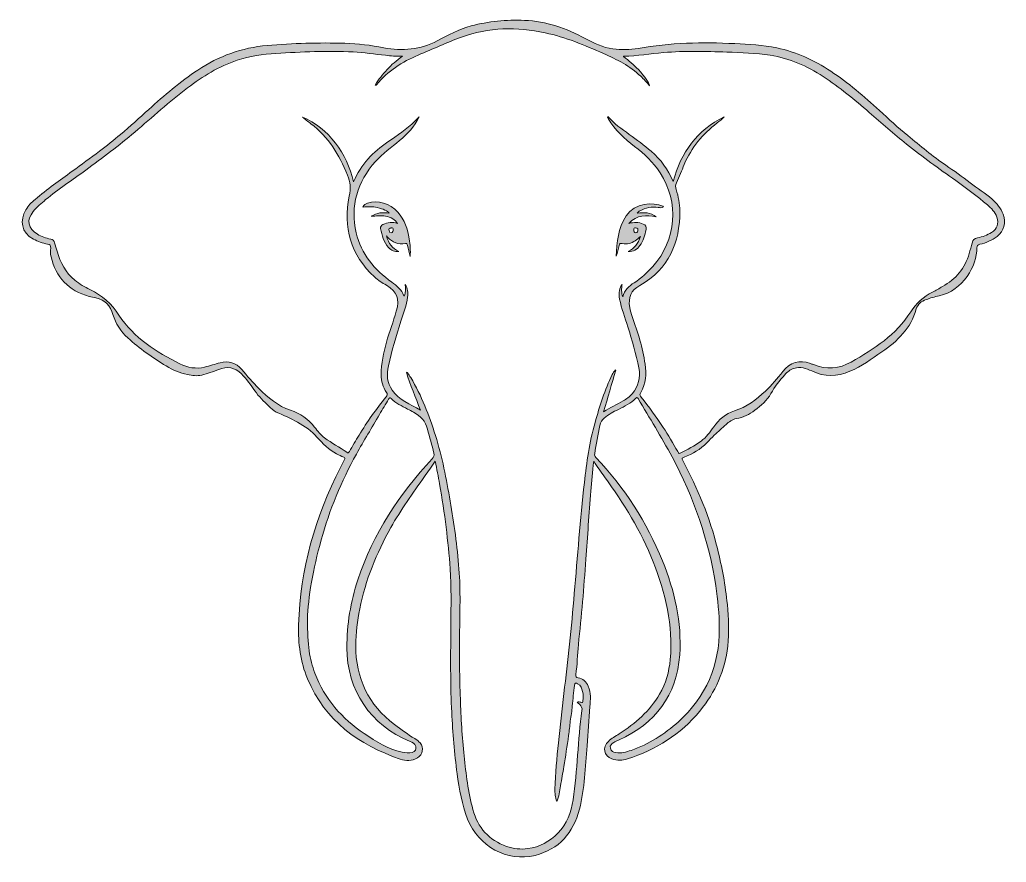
# Model space of a CAD drawing. Extents: x 196 to 3823, y -5725 to -331.
# Drawn here: x 212 to 1787, y -1677 to -331 of the extents above; entities that cross this region are included whole.
import ezdxf

# ---------------------------------------------------------------- set-up
doc = ezdxf.new("R2010")
doc.units = 0
doc.header["$MEASUREMENT"] = 0
doc.layers.add('Layer 1', color=7, linetype='Continuous')

# ---------------------------------------------------------------- blocks, each defined once
blk = doc.blocks.new('block 4')
at = {"layer": 'Layer 1', "true_color": 0xffffff}
h = blk.add_hatch(color=7, dxfattribs=at)
h.dxf.hatch_style = 2
edge = h.paths.add_edge_path()
edge.add_spline(control_points=[(1782.2, -641.7), (1778.6, -631.9), (1772.1, -624.3), (1764.5, -617.5), (1753.5, -607.8), (1741.1, -600), (1729.3, -591.3), (1716.5, -581.8), (1703.9, -572.2), (1690.7, -563.3), (1669.4, -548.9), (1649.9, -532.2), (1629.9, -516), (1614.2, -503.3), (1599.6, -489.3), (1584.6, -475.8), (1559.7, -453.5), (1534.7, -431.5), (1506.8, -413), (1480.3, -395.4), (1451.9, -382.3), (1420.6, -375.9), (1398.5, -371.3), (1376, -370), (1353.5, -369), (1301.9, -366.6), (1250.5, -367.5), (1199.4, -376.7), (1186, -379.1), (1172.4, -379.3), (1158.8, -377.4), (1142.9, -375.2), (1128.6, -368.5), (1114.8, -361), (1084.4, -344.5), (1052.7, -333.1), (1017.7, -331.9), (988.8, -330.9), (960.4, -333.4), (932.5, -340.7), (913.2, -345.7), (896, -355.5), (878.5, -364.5), (851.2, -378.6), (822.8, -381.3), (793, -375.6), (772.5, -371.7), (751.7, -368.9), (730.9, -368.4), (689.4, -367.4), (648, -368.4), (606.6, -372), (566.3, -375.5), (529.6, -388.9), (495.9, -411.3), (467.9, -429.9), (442.6, -451.7), (417.6, -474.1), (402.6, -487.4), (388.1, -501.4), (372.5, -514), (361.4, -523), (350.7, -532.5), (338.9, -540.9), (324.3, -551.4), (310.1, -562.5), (295.4, -573), (285.3, -580.1), (275.5, -587.6), (265.5, -594.7), (255.3, -602), (245.8, -610.1), (236, -618), (230.2, -622.7), (224.9, -628), (221.2, -634.6), (211.5, -651.6), (213.6, -670.7), (233.3, -681.2), (240.5, -685), (248.1, -687.8), (256.1, -689.4), (259.7, -690.1), (261.4, -691.4), (261, -695.6), (260.5, -700.1), (260.4, -704.9), (261.5, -709.4), (269.4, -742.5), (289.5, -763.9), (322.6, -772.8), (326.1, -773.7), (329.6, -774.6), (333.2, -775.3), (347.9, -778.3), (356.3, -787.8), (360.4, -801.8), (364.7, -816.5), (372.9, -828.8), (384.2, -839.1), (402.9, -856.3), (423.7, -870.8), (445.4, -884), (456, -890.4), (467.3, -895.2), (479.4, -897.7), (486.9, -899.3), (494.6, -900.4), (502.1, -898.6), (511.4, -896.4), (520.5, -893.1), (529.4, -889.5), (542.9, -884.1), (555, -886.1), (565.5, -896.5), (573.7, -904.7), (580.5, -914.2), (587, -923.7), (593.4, -933), (601.3, -940.6), (609.5, -948), (613.2, -951.4), (616.4, -955.3), (621.3, -957.5), (632.8, -962.6), (644.2, -968.1), (655.3, -973.9), (667, -980), (677.7, -987.8), (686.2, -997.7), (695.4, -1008.3), (705.3, -1017.7), (717.7, -1024.3), (721.4, -1026.2), (725.1, -1028), (728.9, -1029.6), (731.1, -1030.5), (731.7, -1031.3), (730.4, -1033.6), (728, -1037.7), (725.9, -1042.1), (723.7, -1046.3), (683.2, -1125.2), (659.5, -1208.6), (656.9, -1297.6), (656.1, -1327.3), (659.6, -1356.2), (671.2, -1383.7), (699.3, -1451), (752.9, -1489), (819.3, -1512.1), (828.3, -1515.2), (838, -1515.2), (846.8, -1509.9), (855.4, -1504.7), (857.2, -1494.1), (851, -1486.2), (848.7, -1483.3), (845.8, -1481.2), (842.6, -1479.3), (831.4, -1472.5), (820.8, -1464.9), (810.3, -1456.9), (768.6, -1425), (747.7, -1382.9), (748.3, -1330.3), (748.5, -1310.7), (750.9, -1291.3), (754.7, -1272.1), (763.7, -1225.9), (781.3, -1183.1), (804.2, -1142.2), (820.2, -1113.6), (839.4, -1087.1), (858.2, -1060.5), (863.7, -1052.7), (869.1, -1044.8), (875.2, -1035.9), (877.7, -1048.9), (880.1, -1060.6), (882.2, -1072.5), (886.2, -1095.5), (889.6, -1118.6), (892.5, -1141.7), (895.2, -1163.8), (897.5, -1185.8), (899, -1208), (901.1, -1237.5), (900.3, -1267), (900.1, -1296.5), (900, -1315.8), (900.1, -1335.2), (899.4, -1354.5), (899.2, -1361.5), (899.8, -1368.6), (899.8, -1375.7), (899.7, -1396.2), (900.5, -1416.8), (901.5, -1437.4), (903, -1470.1), (905.7, -1502.9), (910.1, -1535.4), (913.4, -1560), (917.9, -1584.4), (926.9, -1607.8), (943.7, -1651.2), (990.4, -1676.8), (1034.5, -1665.8), (1073.2, -1656.1), (1095.7, -1629.7), (1105.4, -1592.1), (1114, -1558.9), (1115, -1524.6), (1117.6, -1490.6), (1119.1, -1469.7), (1120.8, -1448.9), (1122.2, -1428.1), (1122.9, -1417.2), (1124.5, -1406.1), (1119.5, -1395.6), (1116.2, -1388.6), (1111.3, -1383.3), (1103.6, -1382), (1100, -1381.4), (1099.2, -1380.3), (1099.6, -1377.1), (1102, -1361.2), (1102.4, -1345.1), (1103.9, -1329.1), (1106.1, -1306.3), (1108.5, -1283.6), (1110.5, -1260.8), (1112.5, -1238.1), (1114.1, -1215.2), (1115.8, -1192.4), (1118.4, -1156.2), (1120.9, -1120), (1123.6, -1083.8), (1124.8, -1068.5), (1126.6, -1053.2), (1128.3, -1036.3), (1134.6, -1045.3), (1139.9, -1053.1), (1145.4, -1060.8), (1176.1, -1103.4), (1204.2, -1147.6), (1223.4, -1196.8), (1243, -1246.9), (1255.2, -1298.5), (1250.5, -1353), (1248.8, -1372.5), (1243.4, -1391), (1233.5, -1408.1), (1217.7, -1435.1), (1195, -1455.1), (1168.9, -1471.7), (1163, -1475.4), (1156.9, -1478.8), (1151.7, -1483.6), (1141.6, -1493), (1144.3, -1507), (1157.3, -1511.7), (1165.6, -1514.8), (1174.1, -1514.5), (1182.2, -1511.7), (1227.4, -1496.6), (1267, -1472.7), (1297.7, -1435.5), (1322.7, -1405.2), (1338, -1370.6), (1342.3, -1331.5), (1344.7, -1309.4), (1344, -1287.2), (1341.7, -1265), (1338.7, -1234.8), (1333.2, -1205), (1325.9, -1175.6), (1313.7, -1126.2), (1294.4, -1079.7), (1270.6, -1034.9), (1268.8, -1031.7), (1269.2, -1030.8), (1272.6, -1029.6), (1286.6, -1024.9), (1298.6, -1016.9), (1309.2, -1006.6), (1313.2, -1002.7), (1316.7, -998.3), (1320.8, -994.6), (1327.1, -989), (1333.3, -983.3), (1339.6, -977.6), (1344.3, -973.2), (1349.6, -969.2), (1356.2, -968.1), (1367.3, -966.3), (1376.8, -961.6), (1385.7, -954.8), (1395.6, -947.1), (1405, -938.9), (1411.3, -928.1), (1417.6, -917.3), (1424.8, -907.2), (1433.3, -898.3), (1437.4, -893.9), (1441.8, -889.8), (1448.1, -887.8), (1458.4, -884.7), (1467.5, -887.8), (1476.4, -892), (1496.8, -901.6), (1517, -901.2), (1537.5, -892.5), (1556, -884.7), (1572, -872.9), (1588.4, -861.5), (1613.5, -844.1), (1635.1, -824), (1643.5, -792.9), (1645.6, -785.3), (1651.6, -780.4), (1659.1, -777.9), (1666, -775.6), (1672.9, -773.4), (1680, -771.9), (1718.3, -763.9), (1740.5, -723), (1740.3, -695.4), (1740.3, -691.6), (1741.8, -690.3), (1745.2, -689.6), (1755.2, -687.3), (1764.4, -683.4), (1772.5, -676.9), (1783.8, -667.7), (1787.2, -655.4), (1782.2, -641.7)], knot_values=[0, 0, 0, 0, 1, 1, 1, 2, 2, 2, 3, 3, 3, 4, 4, 4, 5, 5, 5, 6, 6, 6, 7, 7, 7, 8, 8, 8, 9, 9, 9, 10, 10, 10, 11, 11, 11, 12, 12, 12, 13, 13, 13, 14, 14, 14, 15, 15, 15, 16, 16, 16, 17, 17, 17, 18, 18, 18, 19, 19, 19, 20, 20, 20, 21, 21, 21, 22, 22, 22, 23, 23, 23, 24, 24, 24, 25, 25, 25, 26, 26, 26, 27, 27, 27, 28, 28, 28, 29, 29, 29, 30, 30, 30, 31, 31, 31, 32, 32, 32, 33, 33, 33, 34, 34, 34, 35, 35, 35, 36, 36, 36, 37, 37, 37, 38, 38, 38, 39, 39, 39, 40, 40, 40, 41, 41, 41, 42, 42, 42, 43, 43, 43, 44, 44, 44, 45, 45, 45, 46, 46, 46, 47, 47, 47, 48, 48, 48, 49, 49, 49, 50, 50, 50, 51, 51, 51, 52, 52, 52, 53, 53, 53, 54, 54, 54, 55, 55, 55, 56, 56, 56, 57, 57, 57, 58, 58, 58, 59, 59, 59, 60, 60, 60, 61, 61, 61, 62, 62, 62, 63, 63, 63, 64, 64, 64, 65, 65, 65, 66, 66, 66, 67, 67, 67, 68, 68, 68, 69, 69, 69, 70, 70, 70, 71, 71, 71, 72, 72, 72, 73, 73, 73, 74, 74, 74, 75, 75, 75, 76, 76, 76, 77, 77, 77, 78, 78, 78, 79, 79, 79, 80, 80, 80, 81, 81, 81, 82, 82, 82, 83, 83, 83, 84, 84, 84, 85, 85, 85, 86, 86, 86, 87, 87, 87, 88, 88, 88, 89, 89, 89, 90, 90, 90, 91, 91, 91, 92, 92, 92, 93, 93, 93, 94, 94, 94, 95, 95, 95, 96, 96, 96, 97, 97, 97, 98, 98, 98, 99, 99, 99, 100, 100, 100, 101, 101, 101, 102, 102, 102, 103, 103, 103, 104, 104, 104, 105, 105, 105, 106, 106, 106, 107, 107, 107, 108, 108, 108, 109, 109, 109, 110, 110, 110, 111, 111, 111, 112, 112, 112, 112], degree=3, periodic=1)
edge = h.paths.add_edge_path()
edge.add_spline(control_points=[(870.5, -1032.2), (817.7, -1088.5), (776, -1151.8), (751.6, -1225.5), (739.9, -1260.6), (734, -1296.9), (734, -1334), (734.1, -1402), (771.9, -1458), (834.9, -1483.6), (838.9, -1485.2), (842.8, -1486.9), (843.9, -1491.9), (845, -1496.7), (843.4, -1500), (838.5, -1501.4), (833.1, -1502.9), (827.7, -1502), (822.3, -1500.9), (799.8, -1496), (780.7, -1484), (761.9, -1471.3), (726, -1447.1), (698.3, -1415.9), (683, -1374.7), (674.3, -1351.5), (671, -1331.2), (671.2, -1288.5), (671.6, -1254.3), (680.4, -1207.8), (692.9, -1161.9), (706.1, -1113.9), (725.4, -1068.4), (749.2, -1024.7), (761, -1003.2), (774, -982.5), (786.2, -961.3), (790.9, -953.1), (796, -945.1), (800.7, -937), (801.7, -935.3), (802.5, -933.7), (804.6, -936), (812.1, -943.6), (821.6, -948), (830.9, -952.8), (834.1, -954.5), (837.4, -956.2), (840.5, -958), (851.5, -964), (859.7, -972), (862.8, -985), (865.9, -997.9), (870, -1010.5), (873, -1023.4), (873.8, -1027.1), (873.1, -1029.4), (870.5, -1032.2)], knot_values=[0, 0, 0, 0, 1, 1, 1, 2, 2, 2, 3, 3, 3, 4, 4, 4, 5, 5, 5, 6, 6, 6, 7, 7, 7, 8, 8, 8, 9, 9, 9, 10, 10, 10, 11, 11, 11, 12, 12, 12, 13, 13, 13, 14, 14, 14, 15, 15, 15, 16, 16, 16, 17, 17, 17, 18, 18, 18, 19, 19, 19, 19], degree=3, periodic=1)
edge = h.paths.add_edge_path()
edge.add_spline(control_points=[(1323.2, -1235.3), (1326.6, -1257.6), (1328.7, -1280.1), (1328.9, -1302.7), (1329.5, -1362.3), (1307.8, -1412.2), (1263.5, -1452.2), (1241.2, -1472.3), (1216.5, -1488.5), (1187.9, -1498), (1180.1, -1500.6), (1172.1, -1503), (1163.6, -1501.6), (1159.3, -1500.9), (1155.9, -1499.3), (1154.9, -1494.7), (1153.8, -1489.9), (1156.9, -1487.3), (1160.4, -1485.2), (1162.8, -1483.7), (1165.4, -1482.6), (1168, -1481.5), (1227.2, -1455.2), (1261.1, -1410.2), (1265.6, -1345.3), (1269.2, -1293.3), (1257.7, -1243.4), (1238.1, -1195.4), (1213, -1133.7), (1177.6, -1078.3), (1131.5, -1030), (1129.8, -1028.2), (1129.4, -1026.6), (1129.8, -1024.3), (1132.1, -1009), (1134.9, -993.9), (1138.2, -978.8), (1139.3, -974), (1141.6, -970.4), (1145.2, -967.2), (1151.9, -961.3), (1159.6, -957.2), (1167.6, -953.4), (1177.7, -948.7), (1187.5, -943.6), (1195.5, -935.6), (1196.9, -934.1), (1197.9, -933.7), (1199.2, -935.9), (1217.2, -967.1), (1236.5, -997.4), (1253.5, -1029.1), (1288.2, -1093.9), (1312.1, -1162.5), (1323.2, -1235.3)], knot_values=[0, 0, 0, 0, 1, 1, 1, 2, 2, 2, 3, 3, 3, 4, 4, 4, 5, 5, 5, 6, 6, 6, 7, 7, 7, 8, 8, 8, 9, 9, 9, 10, 10, 10, 11, 11, 11, 12, 12, 12, 13, 13, 13, 14, 14, 14, 15, 15, 15, 16, 16, 16, 17, 17, 17, 18, 18, 18, 18], degree=3, periodic=1)
edge = h.paths.add_edge_path()
edge.add_spline(control_points=[(1763.6, -670.7), (1756.8, -675), (1749.3, -677.7), (1741.4, -679.1), (1736.2, -680), (1733.8, -682.5), (1732.7, -687.6), (1731.5, -693.2), (1729.6, -698.7), (1728, -704.3), (1721.2, -727.9), (1706.7, -745.2), (1685.4, -757.1), (1680.1, -760.1), (1674.8, -763.3), (1669.4, -766.1), (1655, -773.4), (1643.3, -783.8), (1634.7, -797.4), (1611.3, -834.1), (1576.2, -857), (1539.5, -877.7), (1520.3, -888.5), (1499.9, -890.3), (1479.1, -881.7), (1477.6, -881.1), (1475.9, -880.8), (1474.4, -880.2), (1456.4, -873.2), (1442.1, -878.6), (1430.3, -893), (1421.4, -903.8), (1412.6, -914.5), (1402.5, -924.1), (1388, -937.9), (1372.4, -949.6), (1353.1, -955.8), (1339, -960.4), (1328.2, -969.3), (1319.9, -981.4), (1314.1, -989.8), (1308, -997.8), (1299.8, -1004), (1289.5, -1011.9), (1277.8, -1017.5), (1266.3, -1023.2), (1263.6, -1024.5), (1263.2, -1022.1), (1262.4, -1020.7), (1255, -1007.6), (1247.5, -994.5), (1239.1, -982.1), (1227.9, -965.6), (1216.7, -949.1), (1204, -933.8), (1201.9, -931.2), (1201.4, -929.3), (1203.4, -926.1), (1211.9, -912.1), (1212.7, -896.6), (1210.4, -880.9), (1206.5, -854.9), (1198.7, -829.9), (1189.8, -805.2), (1188, -800.4), (1186.7, -795.4), (1185.8, -790.4), (1183.1, -774.4), (1187.8, -763.2), (1202, -755.2), (1248.4, -729), (1265.8, -687.3), (1265.9, -636.4), (1265.9, -624.7), (1263.6, -613.3), (1259.9, -602.3), (1258.6, -598.4), (1258.7, -595.1), (1260.4, -591.3), (1264.8, -581.6), (1268.8, -571.8), (1272.9, -562), (1284.1, -534.9), (1302.4, -513.5), (1325.4, -495.7), (1329.3, -492.7), (1333.2, -489.6), (1336.6, -486.1), (1293.3, -507.3), (1267.7, -542.5), (1255.3, -589.2), (1246.8, -570.3), (1235.5, -554.2), (1220.1, -541), (1208.9, -531.3), (1197, -522.7), (1185, -514), (1172.9, -505.2), (1160.6, -496.8), (1150.8, -485.2), (1149.6, -486.9), (1151.1, -487.8), (1151.6, -488.8), (1161.9, -507.1), (1177.2, -520.8), (1193.6, -533.3), (1209.3, -545.3), (1223.5, -558.6), (1234.3, -575.3), (1265.2, -622.6), (1260.5, -683), (1222.6, -724.9), (1213.7, -734.7), (1204.3, -744), (1192.8, -751), (1184.4, -756.1), (1177.8, -762.9), (1174.7, -773.7), (1172.2, -766.5), (1172.6, -760.4), (1173.6, -753.6), (1169.3, -758.6), (1167.8, -767.6), (1169.6, -777.1), (1172.5, -792.3), (1178.3, -806.7), (1182.8, -821.4), (1189.3, -843.1), (1196.2, -864.8), (1200.4, -887.1), (1203.3, -902.4), (1200.1, -916.4), (1189.7, -928.4), (1185.6, -933.1), (1180.5, -936.6), (1175.3, -939.7), (1165.3, -945.6), (1154.4, -949.9), (1144, -957.4), (1150.7, -934.5), (1157.1, -912.6), (1163.5, -890.8), (1163.1, -890.6), (1162.7, -890.4), (1162.3, -890.2), (1160.9, -892.7), (1159.3, -895.2), (1158, -897.8), (1145.6, -922.2), (1137.8, -948.2), (1130.4, -974.4), (1121.4, -1005.8), (1117.1, -1038), (1113.4, -1070.3), (1106.6, -1129.3), (1102.3, -1188.5), (1097.2, -1247.6), (1094.9, -1274.5), (1092.5, -1301.5), (1089.6, -1328.3), (1083.8, -1380.9), (1077.6, -1433.3), (1071.8, -1485.9), (1069.2, -1510.4), (1067.2, -1535.1), (1066.3, -1559.8), (1066, -1566.3), (1067.2, -1572.5), (1069.3, -1579.9), (1073.2, -1572.6), (1073.7, -1562.6), (1075.2, -1554.5), (1077.1, -1544.4), (1078.8, -1534.2), (1080.5, -1524), (1083.3, -1507.6), (1085.8, -1491.1), (1088.1, -1474.5), (1089.2, -1466.7), (1090, -1459), (1090.9, -1451.2), (1091.9, -1443.3), (1093.8, -1435), (1093.8, -1427.1), (1095, -1416.1), (1096.4, -1405.2), (1097.4, -1394.2), (1097.8, -1389.7), (1100, -1390.2), (1102.6, -1391.5), (1107.8, -1394), (1109.2, -1399.1), (1110.6, -1404), (1112, -1408.9), (1111.1, -1413.9), (1111, -1418.8), (1111, -1421.1), (1110.5, -1422.4), (1107.8, -1421.2), (1106.1, -1420.5), (1104.3, -1420.4), (1101.8, -1421.1), (1103.5, -1422.6), (1104.7, -1423.6), (1105.9, -1424.7), (1108.8, -1427.3), (1110.1, -1430.2), (1109.5, -1434.3), (1102.7, -1481.7), (1102.6, -1529.8), (1095.2, -1577.1), (1092.1, -1597), (1085.4, -1615.7), (1071.2, -1630.3), (1058.5, -1643.5), (1041.4, -1652.4), (1023.3, -1654.9), (1011.8, -1656.5), (1000, -1655.4), (989.1, -1651.5), (961, -1641.6), (943.1, -1621.2), (935.3, -1592.7), (927.5, -1564.6), (924.4, -1535.7), (921.2, -1506.9), (917.9, -1476.5), (916.3, -1446), (915.3, -1415.5), (914.1, -1381.4), (913.6, -1347.3), (914, -1313.2), (914.4, -1278.2), (915.8, -1243.2), (913.1, -1208.2), (910.2, -1171.8), (905.2, -1135.7), (899, -1099.8), (892.9, -1064.5), (886.3, -1029.3), (875.5, -995.1), (865.3, -962.9), (853.4, -931.5), (836, -902.4), (834.4, -899.9), (832.8, -897.4), (831.1, -895), (830.7, -894.4), (830.4, -893.8), (829, -894.1), (835.2, -914.4), (843.7, -933.8), (851.6, -954.7), (835.2, -944.4), (816.8, -938.9), (806.1, -922.5), (798.2, -910.6), (797.4, -897.3), (800.4, -883.8), (805.6, -859.6), (812.9, -836), (820.2, -812.5), (824.2, -799.7), (829.7, -787.3), (831.1, -773.8), (831.9, -766.8), (831.1, -760.1), (827.3, -754), (827.9, -760.1), (828.2, -766.1), (826.1, -772), (825.8, -771.9), (825.3, -772), (825.2, -771.9), (821.5, -762.1), (813.9, -755.9), (805.7, -750), (778, -730.2), (756.9, -705.3), (749.1, -671.4), (739.1, -628.1), (750.4, -590.1), (779.9, -557.2), (791.3, -544.5), (805.1, -534.6), (818.2, -523.9), (830.8, -513.7), (841.4, -501.8), (849.4, -486.2), (846.6, -488.9), (844.5, -490.8), (842.5, -492.8), (829.6, -505.6), (814.6, -515.7), (799.7, -525.9), (776.1, -542), (756.6, -561.6), (744.7, -589.9), (739.2, -566.1), (729.6, -545.9), (715.6, -527.8), (701.5, -509.7), (684.4, -495.2), (662.9, -486.4), (667.4, -490), (671.9, -493.6), (676.5, -497.1), (704.6, -518.2), (722.1, -546.8), (735, -579), (739.5, -590.3), (740.5, -600.2), (737.9, -612.5), (727.3, -662.6), (739.9, -706.4), (778, -741.8), (783.7, -747.2), (790.6, -750.8), (797.2, -755.1), (814.5, -766.2), (818.6, -776.4), (813, -796.4), (808.5, -813), (801.7, -829), (797.4, -845.7), (793.1, -862.9), (788.5, -880), (788.7, -898), (788.9, -908.2), (791.5, -917.7), (797.3, -926.1), (799.3, -929.1), (798.6, -930.8), (796.6, -933.3), (781.1, -953), (766.3, -973), (753.5, -994.6), (748.3, -1003.2), (743, -1011.8), (738, -1020.6), (736.9, -1022.6), (736, -1023.2), (733.9, -1021.8), (722.2, -1013.9), (709.7, -1007.3), (698.5, -998.8), (692.2, -994.1), (687.4, -987.8), (682.5, -981.8), (672.3, -969), (659.7, -960), (644.1, -954.7), (623.9, -948), (608.1, -934.4), (593.4, -919.7), (583.8, -910.2), (574.9, -899.8), (566.1, -889.5), (556.7, -878.6), (545.2, -875.2), (531.7, -878.7), (523.3, -880.8), (515.2, -883.9), (506.8, -885.8), (493.1, -889), (479.4, -886.8), (467.1, -880.6), (429.5, -861.3), (394, -839), (370, -802.9), (358.1, -785), (343.2, -770.9), (323.7, -761.8), (315.2, -757.8), (306.9, -753.1), (299.6, -747), (284.7, -734.9), (276.6, -718.6), (271.1, -700.7), (269.8, -696.2), (268.3, -691.8), (267.3, -687.3), (266.5, -683.6), (264.4, -682.1), (261, -681.4), (253.5, -679.9), (246.3, -677.3), (239.7, -673.4), (224.5, -664.3), (222, -651), (233, -637.1), (238.8, -629.8), (246, -624.2), (252.9, -618.3), (273.2, -601.2), (295.5, -586.9), (316.9, -571.3), (343.6, -551.7), (370.1, -531.8), (395.4, -510.3), (423.4, -486.7), (450.1, -461.5), (479.6, -439.7), (504, -421.6), (529.4, -405.1), (558.8, -395.7), (579, -389.3), (599.7, -385.8), (620.8, -384.6), (661.9, -382.2), (703, -380.3), (744.1, -382.4), (761.4, -383.2), (778.4, -385.8), (795.6, -387.7), (804.1, -388.7), (812.7, -389.4), (822.7, -389.3), (813.1, -396), (805.2, -402.7), (798.2, -410.4), (791.1, -418.1), (784.7, -426.3), (779.3, -435.2), (780.5, -436.3), (781, -435.2), (781.4, -434.7), (799.4, -413), (822.4, -398.2), (848.1, -387.3), (871, -377.7), (893.6, -367.3), (916.9, -358.7), (960.7, -342.5), (1005.5, -342.4), (1050.7, -351.8), (1083.2, -358.6), (1113.6, -371.5), (1143.8, -384.8), (1165.3, -394.3), (1186, -404.8), (1203.3, -421.1), (1208.3, -425.8), (1212.9, -430.7), (1217.5, -436.2), (1217, -431.7), (1210.1, -422), (1199.6, -410.6), (1192.4, -402.8), (1184.4, -395.8), (1175.6, -389.8), (1176, -389.3), (1176.2, -388.9), (1176.4, -388.9), (1197.8, -389.2), (1218.7, -385.1), (1239.8, -383.3), (1273.5, -380.5), (1307.1, -381.4), (1340.8, -382.6), (1364, -383.5), (1387.2, -384.1), (1410.2, -387.6), (1441.2, -392.3), (1468.9, -404.9), (1494.9, -421.7), (1521, -438.6), (1544.7, -458.6), (1568.3, -478.8), (1588.1, -495.9), (1607.7, -513.2), (1628.1, -529.7), (1653.3, -550.2), (1679.9, -568.9), (1706.4, -587.7), (1723.8, -600.1), (1740.9, -612.7), (1757.1, -626.7), (1763.4, -632.1), (1769.4, -637.9), (1772.2, -646.1), (1775.6, -656.4), (1772.7, -664.8), (1763.6, -670.7)], knot_values=[0, 0, 0, 0, 1, 1, 1, 2, 2, 2, 3, 3, 3, 4, 4, 4, 5, 5, 5, 6, 6, 6, 7, 7, 7, 8, 8, 8, 9, 9, 9, 10, 10, 10, 11, 11, 11, 12, 12, 12, 13, 13, 13, 14, 14, 14, 15, 15, 15, 16, 16, 16, 17, 17, 17, 18, 18, 18, 19, 19, 19, 20, 20, 20, 21, 21, 21, 22, 22, 22, 23, 23, 23, 24, 24, 24, 25, 25, 25, 26, 26, 26, 27, 27, 27, 28, 28, 28, 29, 29, 29, 30, 30, 30, 31, 31, 31, 32, 32, 32, 33, 33, 33, 34, 34, 34, 35, 35, 35, 36, 36, 36, 37, 37, 37, 38, 38, 38, 39, 39, 39, 40, 40, 40, 41, 41, 41, 42, 42, 42, 43, 43, 43, 44, 44, 44, 45, 45, 45, 46, 46, 46, 47, 47, 47, 48, 48, 48, 49, 49, 49, 50, 50, 50, 51, 51, 51, 52, 52, 52, 53, 53, 53, 54, 54, 54, 55, 55, 55, 56, 56, 56, 57, 57, 57, 58, 58, 58, 59, 59, 59, 60, 60, 60, 61, 61, 61, 62, 62, 62, 63, 63, 63, 64, 64, 64, 65, 65, 65, 66, 66, 66, 67, 67, 67, 68, 68, 68, 69, 69, 69, 70, 70, 70, 71, 71, 71, 72, 72, 72, 73, 73, 73, 74, 74, 74, 75, 75, 75, 76, 76, 76, 77, 77, 77, 78, 78, 78, 79, 79, 79, 80, 80, 80, 81, 81, 81, 82, 82, 82, 83, 83, 83, 84, 84, 84, 85, 85, 85, 86, 86, 86, 87, 87, 87, 88, 88, 88, 89, 89, 89, 90, 90, 90, 91, 91, 91, 92, 92, 92, 93, 93, 93, 94, 94, 94, 95, 95, 95, 96, 96, 96, 97, 97, 97, 98, 98, 98, 99, 99, 99, 100, 100, 100, 101, 101, 101, 102, 102, 102, 103, 103, 103, 104, 104, 104, 105, 105, 105, 106, 106, 106, 107, 107, 107, 108, 108, 108, 109, 109, 109, 110, 110, 110, 111, 111, 111, 112, 112, 112, 113, 113, 113, 114, 114, 114, 115, 115, 115, 116, 116, 116, 117, 117, 117, 118, 118, 118, 119, 119, 119, 120, 120, 120, 121, 121, 121, 122, 122, 122, 123, 123, 123, 124, 124, 124, 125, 125, 125, 126, 126, 126, 127, 127, 127, 128, 128, 128, 129, 129, 129, 130, 130, 130, 131, 131, 131, 132, 132, 132, 133, 133, 133, 134, 134, 134, 135, 135, 135, 136, 136, 136, 137, 137, 137, 138, 138, 138, 139, 139, 139, 140, 140, 140, 141, 141, 141, 142, 142, 142, 143, 143, 143, 144, 144, 144, 145, 145, 145, 146, 146, 146, 147, 147, 147, 148, 148, 148, 149, 149, 149, 150, 150, 150, 151, 151, 151, 152, 152, 152, 153, 153, 153, 154, 154, 154, 155, 155, 155, 156, 156, 156, 157, 157, 157, 158, 158, 158, 159, 159, 159, 160, 160, 160, 161, 161, 161, 161], degree=3, periodic=1)
h = blk.add_hatch(color=7, dxfattribs=at)
h.dxf.hatch_style = 2
edge = h.paths.add_edge_path()
edge.add_spline(control_points=[(797.1, -676.3), (800.7, -688.2), (806.6, -696.4), (817, -701.1), (810.2, -701.8), (804.9, -699.3), (800.6, -694.6), (792.8, -686), (790.2, -675.2), (787.9, -664.3), (787.3, -661.3), (789, -659.4), (791.6, -658), (799.1, -654.1), (806.8, -653.8), (814.9, -656.2), (811.7, -650.7), (803.9, -645.9), (795.7, -644.5), (788.1, -643.2), (780.6, -644.6), (773, -644.9), (781.8, -638.9), (791.6, -638.3), (801.7, -639.9), (799.2, -636.2), (792.3, -633.1), (782.4, -630.9), (775.1, -629.3), (767.7, -629.4), (759.7, -630.3), (761.2, -626.3), (764.2, -625.2), (767.1, -624.1), (782.9, -618.2), (802.9, -624.1), (815.6, -638.5), (826.3, -650.7), (831, -665.4), (833.6, -681), (835.1, -690.2), (835.8, -699.5), (835.2, -709.1), (833.8, -703.1), (832.3, -697.1), (830.9, -691.1), (830.4, -689.3), (830.2, -687.5), (827.5, -688.2), (816, -691), (807.1, -686.4), (799.3, -678.5), (798.9, -678.1), (798.5, -677.7), (797.1, -676.3)], knot_values=[0, 0, 0, 0, 1, 1, 1, 2, 2, 2, 3, 3, 3, 4, 4, 4, 5, 5, 5, 6, 6, 6, 7, 7, 7, 8, 8, 8, 9, 9, 9, 10, 10, 10, 11, 11, 11, 12, 12, 12, 13, 13, 13, 14, 14, 14, 15, 15, 15, 16, 16, 16, 17, 17, 17, 18, 18, 18, 18], degree=3, periodic=1)
edge = h.paths.add_edge_path()
edge.add_spline(control_points=[(805, -663.5), (804.1, -664.5), (800.8, -662.7), (801.1, -666), (801.3, -668.2), (801.7, -671.2), (804.6, -671.2), (807.6, -671.1), (807.7, -668.2), (808, -666), (808.4, -663.9), (807.3, -663.3), (805, -663.5)], knot_values=[0, 0, 0, 0, 1, 1, 1, 2, 2, 2, 3, 3, 3, 4, 4, 4, 4], degree=3, periodic=1)
h = blk.add_hatch(color=7, dxfattribs=at)
h.dxf.hatch_style = 2
edge = h.paths.add_edge_path()
edge.add_spline(control_points=[(1184.4, -656.3), (1192.7, -654.1), (1200, -654), (1207.1, -657.2), (1211.2, -659.1), (1213, -661.5), (1211.9, -666.2), (1209.8, -675.1), (1207.6, -683.9), (1202.2, -691.5), (1197.6, -697.8), (1191.8, -701.8), (1183.3, -701.1), (1193.5, -696.4), (1199.3, -688.2), (1202.9, -677.1), (1199.7, -679.7), (1197.2, -681.9), (1194.5, -683.8), (1188.3, -688.3), (1181.4, -690.2), (1173.9, -688.4), (1170.7, -687.6), (1169.7, -688.6), (1169.1, -691.4), (1167.8, -697.3), (1166.4, -703.1), (1164.4, -708.8), (1165.4, -686.3), (1166.9, -663.9), (1180, -644.2), (1194, -623.2), (1223.1, -621.7), (1238.8, -628.8), (1239, -628.9), (1239.2, -629.3), (1239.7, -629.9), (1236.9, -631.7), (1234.1, -631.2), (1231.2, -630.7), (1220.9, -629.2), (1211.1, -630.8), (1202, -636.2), (1200.5, -637.1), (1198.7, -637.8), (1197.8, -639.9), (1208.7, -638.3), (1219.1, -638.7), (1228.2, -645.7), (1212.4, -643.1), (1197.1, -641.8), (1184.4, -656.3)], knot_values=[0, 0, 0, 0, 1, 1, 1, 2, 2, 2, 3, 3, 3, 4, 4, 4, 5, 5, 5, 6, 6, 6, 7, 7, 7, 8, 8, 8, 9, 9, 9, 10, 10, 10, 11, 11, 11, 12, 12, 12, 13, 13, 13, 14, 14, 14, 15, 15, 15, 16, 16, 16, 17, 17, 17, 17], degree=3, periodic=1)
edge = h.paths.add_edge_path()
edge.add_spline(control_points=[(1195.2, -663.5), (1192.9, -663.2), (1191.7, -663.9), (1192.1, -666.2), (1192.5, -668.4), (1192.8, -671.3), (1195.8, -671.1), (1198.3, -671.1), (1198.7, -668.4), (1199, -666.3), (1199.4, -662.9), (1196.5, -664.1), (1195.2, -663.5)], knot_values=[0, 0, 0, 0, 1, 1, 1, 2, 2, 2, 3, 3, 3, 4, 4, 4, 4], degree=3, periodic=1)
at = {"layer": 'Layer 1', "lineweight": 0}
for points, knots in [([(1782.2, -641.7), (1778.6, -631.9), (1772.1, -624.3), (1764.5, -617.5), (1753.5, -607.8), (1741.1, -600), (1729.3, -591.3), (1716.5, -581.8), (1703.9, -572.2), (1690.7, -563.3), (1669.4, -548.9), (1649.9, -532.2), (1629.9, -516), (1614.2, -503.3), (1599.6, -489.3), (1584.6, -475.8), (1559.7, -453.5), (1534.7, -431.5), (1506.8, -413), (1480.3, -395.4), (1451.9, -382.3), (1420.6, -375.9), (1398.5, -371.3), (1376, -370), (1353.5, -369), (1301.9, -366.6), (1250.5, -367.5), (1199.4, -376.7), (1186, -379.1), (1172.4, -379.3), (1158.8, -377.4), (1142.9, -375.2), (1128.6, -368.5), (1114.8, -361), (1084.4, -344.5), (1052.7, -333.1), (1017.7, -331.9), (988.8, -330.9), (960.4, -333.4), (932.5, -340.7), (913.2, -345.7), (896, -355.5), (878.5, -364.5), (851.2, -378.6), (822.8, -381.3), (793, -375.6), (772.5, -371.7), (751.7, -368.9), (730.9, -368.4), (689.4, -367.4), (648, -368.4), (606.6, -372), (566.3, -375.5), (529.6, -388.9), (495.9, -411.3), (467.9, -429.9), (442.6, -451.7), (417.6, -474.1), (402.6, -487.4), (388.1, -501.4), (372.5, -514), (361.4, -523), (350.7, -532.5), (338.9, -540.9), (324.3, -551.4), (310.1, -562.5), (295.4, -573), (285.3, -580.1), (275.5, -587.6), (265.5, -594.7), (255.3, -602), (245.8, -610.1), (236, -618), (230.2, -622.7), (224.9, -628), (221.2, -634.6), (211.5, -651.6), (213.6, -670.7), (233.3, -681.2), (240.5, -685), (248.1, -687.8), (256.1, -689.4), (259.7, -690.1), (261.4, -691.4), (261, -695.6), (260.5, -700.1), (260.4, -704.9), (261.5, -709.4), (269.4, -742.5), (289.5, -763.9), (322.6, -772.8), (326.1, -773.7), (329.6, -774.6), (333.2, -775.3), (347.9, -778.3), (356.3, -787.8), (360.4, -801.8), (364.7, -816.5), (372.9, -828.8), (384.2, -839.1), (402.9, -856.3), (423.7, -870.8), (445.4, -884), (456, -890.4), (467.3, -895.2), (479.4, -897.7), (486.9, -899.3), (494.6, -900.4), (502.1, -898.6), (511.4, -896.4), (520.5, -893.1), (529.4, -889.5), (542.9, -884.1), (555, -886.1), (565.5, -896.5), (573.7, -904.7), (580.5, -914.2), (587, -923.7), (593.4, -933), (601.3, -940.6), (609.5, -948), (613.2, -951.4), (616.4, -955.3), (621.3, -957.5), (632.8, -962.6), (644.2, -968.1), (655.3, -973.9), (667, -980), (677.7, -987.8), (686.2, -997.7), (695.4, -1008.3), (705.3, -1017.7), (717.7, -1024.3), (721.4, -1026.2), (725.1, -1028), (728.9, -1029.6), (731.1, -1030.5), (731.7, -1031.3), (730.4, -1033.6), (728, -1037.7), (725.9, -1042.1), (723.7, -1046.3), (683.2, -1125.2), (659.5, -1208.6), (656.9, -1297.6), (656.1, -1327.3), (659.6, -1356.2), (671.2, -1383.7), (699.3, -1451), (752.9, -1489), (819.3, -1512.1), (828.3, -1515.2), (838, -1515.2), (846.8, -1509.9), (855.4, -1504.7), (857.2, -1494.1), (851, -1486.2), (848.7, -1483.3), (845.8, -1481.2), (842.6, -1479.3), (831.4, -1472.5), (820.8, -1464.9), (810.3, -1456.9), (768.6, -1425), (747.7, -1382.9), (748.3, -1330.3), (748.5, -1310.7), (750.9, -1291.3), (754.7, -1272.1), (763.7, -1225.9), (781.3, -1183.1), (804.2, -1142.2), (820.2, -1113.6), (839.4, -1087.1), (858.2, -1060.5), (863.7, -1052.7), (869.1, -1044.8), (875.2, -1035.9), (877.7, -1048.9), (880.1, -1060.6), (882.2, -1072.5), (886.2, -1095.5), (889.6, -1118.6), (892.5, -1141.7), (895.2, -1163.8), (897.5, -1185.8), (899, -1208), (901.1, -1237.5), (900.3, -1267), (900.1, -1296.5), (900, -1315.8), (900.1, -1335.2), (899.4, -1354.5), (899.2, -1361.5), (899.8, -1368.6), (899.8, -1375.7), (899.7, -1396.2), (900.5, -1416.8), (901.5, -1437.4), (903, -1470.1), (905.7, -1502.9), (910.1, -1535.4), (913.4, -1560), (917.9, -1584.4), (926.9, -1607.8), (943.7, -1651.2), (990.4, -1676.8), (1034.5, -1665.8), (1073.2, -1656.1), (1095.7, -1629.7), (1105.4, -1592.1), (1114, -1558.9), (1115, -1524.6), (1117.6, -1490.6), (1119.1, -1469.7), (1120.8, -1448.9), (1122.2, -1428.1), (1122.9, -1417.2), (1124.5, -1406.1), (1119.5, -1395.6), (1116.2, -1388.6), (1111.3, -1383.3), (1103.6, -1382), (1100, -1381.4), (1099.2, -1380.3), (1099.6, -1377.1), (1102, -1361.2), (1102.4, -1345.1), (1103.9, -1329.1), (1106.1, -1306.3), (1108.5, -1283.6), (1110.5, -1260.8), (1112.5, -1238.1), (1114.1, -1215.2), (1115.8, -1192.4), (1118.4, -1156.2), (1120.9, -1120), (1123.6, -1083.8), (1124.8, -1068.5), (1126.6, -1053.2), (1128.3, -1036.3), (1134.6, -1045.3), (1139.9, -1053.1), (1145.4, -1060.8), (1176.1, -1103.4), (1204.2, -1147.6), (1223.4, -1196.8), (1243, -1246.9), (1255.2, -1298.5), (1250.5, -1353), (1248.8, -1372.5), (1243.4, -1391), (1233.5, -1408.1), (1217.7, -1435.1), (1195, -1455.1), (1168.9, -1471.7), (1163, -1475.4), (1156.9, -1478.8), (1151.7, -1483.6), (1141.6, -1493), (1144.3, -1507), (1157.3, -1511.7), (1165.6, -1514.8), (1174.1, -1514.5), (1182.2, -1511.7), (1227.4, -1496.6), (1267, -1472.7), (1297.7, -1435.5), (1322.7, -1405.2), (1338, -1370.6), (1342.3, -1331.5), (1344.7, -1309.4), (1344, -1287.2), (1341.7, -1265), (1338.7, -1234.8), (1333.2, -1205), (1325.9, -1175.6), (1313.7, -1126.2), (1294.4, -1079.7), (1270.6, -1034.9), (1268.8, -1031.7), (1269.2, -1030.8), (1272.6, -1029.6), (1286.6, -1024.9), (1298.6, -1016.9), (1309.2, -1006.6), (1313.2, -1002.7), (1316.7, -998.3), (1320.8, -994.6), (1327.1, -989), (1333.3, -983.3), (1339.6, -977.6), (1344.3, -973.2), (1349.6, -969.2), (1356.2, -968.1), (1367.3, -966.3), (1376.8, -961.6), (1385.7, -954.8), (1395.6, -947.1), (1405, -938.9), (1411.3, -928.1), (1417.6, -917.3), (1424.8, -907.2), (1433.3, -898.3), (1437.4, -893.9), (1441.8, -889.8), (1448.1, -887.8), (1458.4, -884.7), (1467.5, -887.8), (1476.4, -892), (1496.8, -901.6), (1517, -901.2), (1537.5, -892.5), (1556, -884.7), (1572, -872.9), (1588.4, -861.5), (1613.5, -844.1), (1635.1, -824), (1643.5, -792.9), (1645.6, -785.3), (1651.6, -780.4), (1659.1, -777.9), (1666, -775.6), (1672.9, -773.4), (1680, -771.9), (1718.3, -763.9), (1740.5, -723), (1740.3, -695.4), (1740.3, -691.6), (1741.8, -690.3), (1745.2, -689.6), (1755.2, -687.3), (1764.4, -683.4), (1772.5, -676.9), (1783.8, -667.7), (1787.2, -655.4), (1782.2, -641.7)], [0, 0, 0, 0, 1, 1, 1, 2, 2, 2, 3, 3, 3, 4, 4, 4, 5, 5, 5, 6, 6, 6, 7, 7, 7, 8, 8, 8, 9, 9, 9, 10, 10, 10, 11, 11, 11, 12, 12, 12, 13, 13, 13, 14, 14, 14, 15, 15, 15, 16, 16, 16, 17, 17, 17, 18, 18, 18, 19, 19, 19, 20, 20, 20, 21, 21, 21, 22, 22, 22, 23, 23, 23, 24, 24, 24, 25, 25, 25, 26, 26, 26, 27, 27, 27, 28, 28, 28, 29, 29, 29, 30, 30, 30, 31, 31, 31, 32, 32, 32, 33, 33, 33, 34, 34, 34, 35, 35, 35, 36, 36, 36, 37, 37, 37, 38, 38, 38, 39, 39, 39, 40, 40, 40, 41, 41, 41, 42, 42, 42, 43, 43, 43, 44, 44, 44, 45, 45, 45, 46, 46, 46, 47, 47, 47, 48, 48, 48, 49, 49, 49, 50, 50, 50, 51, 51, 51, 52, 52, 52, 53, 53, 53, 54, 54, 54, 55, 55, 55, 56, 56, 56, 57, 57, 57, 58, 58, 58, 59, 59, 59, 60, 60, 60, 61, 61, 61, 62, 62, 62, 63, 63, 63, 64, 64, 64, 65, 65, 65, 66, 66, 66, 67, 67, 67, 68, 68, 68, 69, 69, 69, 70, 70, 70, 71, 71, 71, 72, 72, 72, 73, 73, 73, 74, 74, 74, 75, 75, 75, 76, 76, 76, 77, 77, 77, 78, 78, 78, 79, 79, 79, 80, 80, 80, 81, 81, 81, 82, 82, 82, 83, 83, 83, 84, 84, 84, 85, 85, 85, 86, 86, 86, 87, 87, 87, 88, 88, 88, 89, 89, 89, 90, 90, 90, 91, 91, 91, 92, 92, 92, 93, 93, 93, 94, 94, 94, 95, 95, 95, 96, 96, 96, 97, 97, 97, 98, 98, 98, 99, 99, 99, 100, 100, 100, 101, 101, 101, 102, 102, 102, 103, 103, 103, 104, 104, 104, 105, 105, 105, 106, 106, 106, 107, 107, 107, 108, 108, 108, 109, 109, 109, 110, 110, 110, 111, 111, 111, 112, 112, 112, 112]), ([(1763.6, -670.7), (1756.8, -675), (1749.3, -677.7), (1741.4, -679.1), (1736.2, -680), (1733.8, -682.5), (1732.7, -687.6), (1731.5, -693.2), (1729.6, -698.7), (1728, -704.3), (1721.2, -727.9), (1706.7, -745.2), (1685.4, -757.1), (1680.1, -760.1), (1674.8, -763.3), (1669.4, -766.1), (1655, -773.4), (1643.3, -783.8), (1634.7, -797.4), (1611.3, -834.1), (1576.2, -857), (1539.5, -877.7), (1520.3, -888.5), (1499.9, -890.3), (1479.1, -881.7), (1477.6, -881.1), (1475.9, -880.8), (1474.4, -880.2), (1456.4, -873.2), (1442.1, -878.6), (1430.3, -893), (1421.4, -903.8), (1412.6, -914.5), (1402.5, -924.1), (1388, -937.9), (1372.4, -949.6), (1353.1, -955.8), (1339, -960.4), (1328.2, -969.3), (1319.9, -981.4), (1314.1, -989.8), (1308, -997.8), (1299.8, -1004), (1289.5, -1011.9), (1277.8, -1017.5), (1266.3, -1023.2), (1263.6, -1024.5), (1263.2, -1022.1), (1262.4, -1020.7), (1255, -1007.6), (1247.5, -994.5), (1239.1, -982.1), (1227.9, -965.6), (1216.7, -949.1), (1204, -933.8), (1201.9, -931.2), (1201.4, -929.3), (1203.4, -926.1), (1211.9, -912.1), (1212.7, -896.6), (1210.4, -880.9), (1206.5, -854.9), (1198.7, -829.9), (1189.8, -805.2), (1188, -800.4), (1186.7, -795.4), (1185.8, -790.4), (1183.1, -774.4), (1187.8, -763.2), (1202, -755.2), (1248.4, -729), (1265.8, -687.3), (1265.9, -636.4), (1265.9, -624.7), (1263.6, -613.3), (1259.9, -602.3), (1258.6, -598.4), (1258.7, -595.1), (1260.4, -591.3), (1264.8, -581.6), (1268.8, -571.8), (1272.9, -562), (1284.1, -534.9), (1302.4, -513.5), (1325.4, -495.7), (1329.3, -492.7), (1333.2, -489.6), (1336.6, -486.1), (1293.3, -507.3), (1267.7, -542.5), (1255.3, -589.2), (1246.8, -570.3), (1235.5, -554.2), (1220.1, -541), (1208.9, -531.3), (1197, -522.7), (1185, -514), (1172.9, -505.2), (1160.6, -496.8), (1150.8, -485.2), (1149.6, -486.9), (1151.1, -487.8), (1151.6, -488.8), (1161.9, -507.1), (1177.2, -520.8), (1193.6, -533.3), (1209.3, -545.3), (1223.5, -558.6), (1234.3, -575.3), (1265.2, -622.6), (1260.5, -683), (1222.6, -724.9), (1213.7, -734.7), (1204.3, -744), (1192.8, -751), (1184.4, -756.1), (1177.8, -762.9), (1174.7, -773.7), (1172.2, -766.5), (1172.6, -760.4), (1173.6, -753.6), (1169.3, -758.6), (1167.8, -767.6), (1169.6, -777.1), (1172.5, -792.3), (1178.3, -806.7), (1182.8, -821.4), (1189.3, -843.1), (1196.2, -864.8), (1200.4, -887.1), (1203.3, -902.4), (1200.1, -916.4), (1189.7, -928.4), (1185.6, -933.1), (1180.5, -936.6), (1175.3, -939.7), (1165.3, -945.6), (1154.4, -949.9), (1144, -957.4), (1150.7, -934.5), (1157.1, -912.6), (1163.5, -890.8), (1163.1, -890.6), (1162.7, -890.4), (1162.3, -890.2), (1160.9, -892.7), (1159.3, -895.2), (1158, -897.8), (1145.6, -922.2), (1137.8, -948.2), (1130.4, -974.4), (1121.4, -1005.8), (1117.1, -1038), (1113.4, -1070.3), (1106.6, -1129.3), (1102.3, -1188.5), (1097.2, -1247.6), (1094.9, -1274.5), (1092.5, -1301.5), (1089.6, -1328.3), (1083.8, -1380.9), (1077.6, -1433.3), (1071.8, -1485.9), (1069.2, -1510.4), (1067.2, -1535.1), (1066.3, -1559.8), (1066, -1566.3), (1067.2, -1572.5), (1069.3, -1579.9), (1073.2, -1572.6), (1073.7, -1562.6), (1075.2, -1554.5), (1077.1, -1544.4), (1078.8, -1534.2), (1080.5, -1524), (1083.3, -1507.6), (1085.8, -1491.1), (1088.1, -1474.5), (1089.2, -1466.7), (1090, -1459), (1090.9, -1451.2), (1091.9, -1443.3), (1093.8, -1435), (1093.8, -1427.1), (1095, -1416.1), (1096.4, -1405.2), (1097.4, -1394.2), (1097.8, -1389.7), (1100, -1390.2), (1102.6, -1391.5), (1107.8, -1394), (1109.2, -1399.1), (1110.6, -1404), (1112, -1408.9), (1111.1, -1413.9), (1111, -1418.8), (1111, -1421.1), (1110.5, -1422.4), (1107.8, -1421.2), (1106.1, -1420.5), (1104.3, -1420.4), (1101.8, -1421.1), (1103.5, -1422.6), (1104.7, -1423.6), (1105.9, -1424.7), (1108.8, -1427.3), (1110.1, -1430.2), (1109.5, -1434.3), (1102.7, -1481.7), (1102.6, -1529.8), (1095.2, -1577.1), (1092.1, -1597), (1085.4, -1615.7), (1071.2, -1630.3), (1058.5, -1643.5), (1041.4, -1652.4), (1023.3, -1654.9), (1011.8, -1656.5), (1000, -1655.4), (989.1, -1651.5), (961, -1641.6), (943.1, -1621.2), (935.3, -1592.7), (927.5, -1564.6), (924.4, -1535.7), (921.2, -1506.9), (917.9, -1476.5), (916.3, -1446), (915.3, -1415.5), (914.1, -1381.4), (913.6, -1347.3), (914, -1313.2), (914.4, -1278.2), (915.8, -1243.2), (913.1, -1208.2), (910.2, -1171.8), (905.2, -1135.7), (899, -1099.8), (892.9, -1064.5), (886.3, -1029.3), (875.5, -995.1), (865.3, -962.9), (853.4, -931.5), (836, -902.4), (834.4, -899.9), (832.8, -897.4), (831.1, -895), (830.7, -894.4), (830.4, -893.8), (829, -894.1), (835.2, -914.4), (843.7, -933.8), (851.6, -954.7), (835.2, -944.4), (816.8, -938.9), (806.1, -922.5), (798.2, -910.6), (797.4, -897.3), (800.4, -883.8), (805.6, -859.6), (812.9, -836), (820.2, -812.5), (824.2, -799.7), (829.7, -787.3), (831.1, -773.8), (831.9, -766.8), (831.1, -760.1), (827.3, -754), (827.9, -760.1), (828.2, -766.1), (826.1, -772), (825.8, -771.9), (825.3, -772), (825.2, -771.9), (821.5, -762.1), (813.9, -755.9), (805.7, -750), (778, -730.2), (756.9, -705.3), (749.1, -671.4), (739.1, -628.1), (750.4, -590.1), (779.9, -557.2), (791.3, -544.5), (805.1, -534.6), (818.2, -523.9), (830.8, -513.7), (841.4, -501.8), (849.4, -486.2), (846.6, -488.9), (844.5, -490.8), (842.5, -492.8), (829.6, -505.6), (814.6, -515.7), (799.7, -525.9), (776.1, -542), (756.6, -561.6), (744.7, -589.9), (739.2, -566.1), (729.6, -545.9), (715.6, -527.8), (701.5, -509.7), (684.4, -495.2), (662.9, -486.4), (667.4, -490), (671.9, -493.6), (676.5, -497.1), (704.6, -518.2), (722.1, -546.8), (735, -579), (739.5, -590.3), (740.5, -600.2), (737.9, -612.5), (727.3, -662.6), (739.9, -706.4), (778, -741.8), (783.7, -747.2), (790.6, -750.8), (797.2, -755.1), (814.5, -766.2), (818.6, -776.4), (813, -796.4), (808.5, -813), (801.7, -829), (797.4, -845.7), (793.1, -862.9), (788.5, -880), (788.7, -898), (788.9, -908.2), (791.5, -917.7), (797.3, -926.1), (799.3, -929.1), (798.6, -930.8), (796.6, -933.3), (781.1, -953), (766.3, -973), (753.5, -994.6), (748.3, -1003.2), (743, -1011.8), (738, -1020.6), (736.9, -1022.6), (736, -1023.2), (733.9, -1021.8), (722.2, -1013.9), (709.7, -1007.3), (698.5, -998.8), (692.2, -994.1), (687.4, -987.8), (682.5, -981.8), (672.3, -969), (659.7, -960), (644.1, -954.7), (623.9, -948), (608.1, -934.4), (593.4, -919.7), (583.8, -910.2), (574.9, -899.8), (566.1, -889.5), (556.7, -878.6), (545.2, -875.2), (531.7, -878.7), (523.3, -880.8), (515.2, -883.9), (506.8, -885.8), (493.1, -889), (479.4, -886.8), (467.1, -880.6), (429.5, -861.3), (394, -839), (370, -802.9), (358.1, -785), (343.2, -770.9), (323.7, -761.8), (315.2, -757.8), (306.9, -753.1), (299.6, -747), (284.7, -734.9), (276.6, -718.6), (271.1, -700.7), (269.8, -696.2), (268.3, -691.8), (267.3, -687.3), (266.5, -683.6), (264.4, -682.1), (261, -681.4), (253.5, -679.9), (246.3, -677.3), (239.7, -673.4), (224.5, -664.3), (222, -651), (233, -637.1), (238.8, -629.8), (246, -624.2), (252.9, -618.3), (273.2, -601.2), (295.5, -586.9), (316.9, -571.3), (343.6, -551.7), (370.1, -531.8), (395.4, -510.3), (423.4, -486.7), (450.1, -461.5), (479.6, -439.7), (504, -421.6), (529.4, -405.1), (558.8, -395.7), (579, -389.3), (599.7, -385.8), (620.8, -384.6), (661.9, -382.2), (703, -380.3), (744.1, -382.4), (761.4, -383.2), (778.4, -385.8), (795.6, -387.7), (804.1, -388.7), (812.7, -389.4), (822.7, -389.3), (813.1, -396), (805.2, -402.7), (798.2, -410.4), (791.1, -418.1), (784.7, -426.3), (779.3, -435.2), (780.5, -436.3), (781, -435.2), (781.4, -434.7), (799.4, -413), (822.4, -398.2), (848.1, -387.3), (871, -377.7), (893.6, -367.3), (916.9, -358.7), (960.7, -342.5), (1005.5, -342.4), (1050.7, -351.8), (1083.2, -358.6), (1113.6, -371.5), (1143.8, -384.8), (1165.3, -394.3), (1186, -404.8), (1203.3, -421.1), (1208.3, -425.8), (1212.9, -430.7), (1217.5, -436.2), (1217, -431.7), (1210.1, -422), (1199.6, -410.6), (1192.4, -402.8), (1184.4, -395.8), (1175.6, -389.8), (1176, -389.3), (1176.2, -388.9), (1176.4, -388.9), (1197.8, -389.2), (1218.7, -385.1), (1239.8, -383.3), (1273.5, -380.5), (1307.1, -381.4), (1340.8, -382.6), (1364, -383.5), (1387.2, -384.1), (1410.2, -387.6), (1441.2, -392.3), (1468.9, -404.9), (1494.9, -421.7), (1521, -438.6), (1544.7, -458.6), (1568.3, -478.8), (1588.1, -495.9), (1607.7, -513.2), (1628.1, -529.7), (1653.3, -550.2), (1679.9, -568.9), (1706.4, -587.7), (1723.8, -600.1), (1740.9, -612.7), (1757.1, -626.7), (1763.4, -632.1), (1769.4, -637.9), (1772.2, -646.1), (1775.6, -656.4), (1772.7, -664.8), (1763.6, -670.7)], [0, 0, 0, 0, 1, 1, 1, 2, 2, 2, 3, 3, 3, 4, 4, 4, 5, 5, 5, 6, 6, 6, 7, 7, 7, 8, 8, 8, 9, 9, 9, 10, 10, 10, 11, 11, 11, 12, 12, 12, 13, 13, 13, 14, 14, 14, 15, 15, 15, 16, 16, 16, 17, 17, 17, 18, 18, 18, 19, 19, 19, 20, 20, 20, 21, 21, 21, 22, 22, 22, 23, 23, 23, 24, 24, 24, 25, 25, 25, 26, 26, 26, 27, 27, 27, 28, 28, 28, 29, 29, 29, 30, 30, 30, 31, 31, 31, 32, 32, 32, 33, 33, 33, 34, 34, 34, 35, 35, 35, 36, 36, 36, 37, 37, 37, 38, 38, 38, 39, 39, 39, 40, 40, 40, 41, 41, 41, 42, 42, 42, 43, 43, 43, 44, 44, 44, 45, 45, 45, 46, 46, 46, 47, 47, 47, 48, 48, 48, 49, 49, 49, 50, 50, 50, 51, 51, 51, 52, 52, 52, 53, 53, 53, 54, 54, 54, 55, 55, 55, 56, 56, 56, 57, 57, 57, 58, 58, 58, 59, 59, 59, 60, 60, 60, 61, 61, 61, 62, 62, 62, 63, 63, 63, 64, 64, 64, 65, 65, 65, 66, 66, 66, 67, 67, 67, 68, 68, 68, 69, 69, 69, 70, 70, 70, 71, 71, 71, 72, 72, 72, 73, 73, 73, 74, 74, 74, 75, 75, 75, 76, 76, 76, 77, 77, 77, 78, 78, 78, 79, 79, 79, 80, 80, 80, 81, 81, 81, 82, 82, 82, 83, 83, 83, 84, 84, 84, 85, 85, 85, 86, 86, 86, 87, 87, 87, 88, 88, 88, 89, 89, 89, 90, 90, 90, 91, 91, 91, 92, 92, 92, 93, 93, 93, 94, 94, 94, 95, 95, 95, 96, 96, 96, 97, 97, 97, 98, 98, 98, 99, 99, 99, 100, 100, 100, 101, 101, 101, 102, 102, 102, 103, 103, 103, 104, 104, 104, 105, 105, 105, 106, 106, 106, 107, 107, 107, 108, 108, 108, 109, 109, 109, 110, 110, 110, 111, 111, 111, 112, 112, 112, 113, 113, 113, 114, 114, 114, 115, 115, 115, 116, 116, 116, 117, 117, 117, 118, 118, 118, 119, 119, 119, 120, 120, 120, 121, 121, 121, 122, 122, 122, 123, 123, 123, 124, 124, 124, 125, 125, 125, 126, 126, 126, 127, 127, 127, 128, 128, 128, 129, 129, 129, 130, 130, 130, 131, 131, 131, 132, 132, 132, 133, 133, 133, 134, 134, 134, 135, 135, 135, 136, 136, 136, 137, 137, 137, 138, 138, 138, 139, 139, 139, 140, 140, 140, 141, 141, 141, 142, 142, 142, 143, 143, 143, 144, 144, 144, 145, 145, 145, 146, 146, 146, 147, 147, 147, 148, 148, 148, 149, 149, 149, 150, 150, 150, 151, 151, 151, 152, 152, 152, 153, 153, 153, 154, 154, 154, 155, 155, 155, 156, 156, 156, 157, 157, 157, 158, 158, 158, 159, 159, 159, 160, 160, 160, 161, 161, 161, 161]), ([(797.1, -676.3), (800.7, -688.2), (806.6, -696.4), (817, -701.1), (810.2, -701.8), (804.9, -699.3), (800.6, -694.6), (792.8, -686), (790.2, -675.2), (787.9, -664.3), (787.3, -661.3), (789, -659.4), (791.6, -658), (799.1, -654.1), (806.8, -653.8), (814.9, -656.2), (811.7, -650.7), (803.9, -645.9), (795.7, -644.5), (788.1, -643.2), (780.6, -644.6), (773, -644.9), (781.8, -638.9), (791.6, -638.3), (801.7, -639.9), (799.2, -636.2), (792.3, -633.1), (782.4, -630.9), (775.1, -629.3), (767.7, -629.4), (759.7, -630.3), (761.2, -626.3), (764.2, -625.2), (767.1, -624.1), (782.9, -618.2), (802.9, -624.1), (815.6, -638.5), (826.3, -650.7), (831, -665.4), (833.6, -681), (835.1, -690.2), (835.8, -699.5), (835.2, -709.1), (833.8, -703.1), (832.3, -697.1), (830.9, -691.1), (830.4, -689.3), (830.2, -687.5), (827.5, -688.2), (816, -691), (807.1, -686.4), (799.3, -678.5), (798.9, -678.1), (798.5, -677.7), (797.1, -676.3)], [0, 0, 0, 0, 1, 1, 1, 2, 2, 2, 3, 3, 3, 4, 4, 4, 5, 5, 5, 6, 6, 6, 7, 7, 7, 8, 8, 8, 9, 9, 9, 10, 10, 10, 11, 11, 11, 12, 12, 12, 13, 13, 13, 14, 14, 14, 15, 15, 15, 16, 16, 16, 17, 17, 17, 18, 18, 18, 18]), ([(1184.4, -656.3), (1192.7, -654.1), (1200, -654), (1207.1, -657.2), (1211.2, -659.1), (1213, -661.5), (1211.9, -666.2), (1209.8, -675.1), (1207.6, -683.9), (1202.2, -691.5), (1197.6, -697.8), (1191.8, -701.8), (1183.3, -701.1), (1193.5, -696.4), (1199.3, -688.2), (1202.9, -677.1), (1199.7, -679.7), (1197.2, -681.9), (1194.5, -683.8), (1188.3, -688.3), (1181.4, -690.2), (1173.9, -688.4), (1170.7, -687.6), (1169.7, -688.6), (1169.1, -691.4), (1167.8, -697.3), (1166.4, -703.1), (1164.4, -708.8), (1165.4, -686.3), (1166.9, -663.9), (1180, -644.2), (1194, -623.2), (1223.1, -621.7), (1238.8, -628.8), (1239, -628.9), (1239.2, -629.3), (1239.7, -629.9), (1236.9, -631.7), (1234.1, -631.2), (1231.2, -630.7), (1220.9, -629.2), (1211.1, -630.8), (1202, -636.2), (1200.5, -637.1), (1198.7, -637.8), (1197.8, -639.9), (1208.7, -638.3), (1219.1, -638.7), (1228.2, -645.7), (1212.4, -643.1), (1197.1, -641.8), (1184.4, -656.3)], [0, 0, 0, 0, 1, 1, 1, 2, 2, 2, 3, 3, 3, 4, 4, 4, 5, 5, 5, 6, 6, 6, 7, 7, 7, 8, 8, 8, 9, 9, 9, 10, 10, 10, 11, 11, 11, 12, 12, 12, 13, 13, 13, 14, 14, 14, 15, 15, 15, 16, 16, 16, 17, 17, 17, 17]), ([(805, -663.5), (804.1, -664.5), (800.8, -662.7), (801.1, -666), (801.3, -668.2), (801.7, -671.2), (804.6, -671.2), (807.6, -671.1), (807.7, -668.2), (808, -666), (808.4, -663.9), (807.3, -663.3), (805, -663.5)], [0, 0, 0, 0, 1, 1, 1, 2, 2, 2, 3, 3, 3, 4, 4, 4, 4]), ([(1195.2, -663.5), (1192.9, -663.2), (1191.7, -663.9), (1192.1, -666.2), (1192.5, -668.4), (1192.8, -671.3), (1195.8, -671.1), (1198.3, -671.1), (1198.7, -668.4), (1199, -666.3), (1199.4, -662.9), (1196.5, -664.1), (1195.2, -663.5)], [0, 0, 0, 0, 1, 1, 1, 2, 2, 2, 3, 3, 3, 4, 4, 4, 4]), ([(870.5, -1032.2), (817.7, -1088.5), (776, -1151.8), (751.6, -1225.5), (739.9, -1260.6), (734, -1296.9), (734, -1334), (734.1, -1402), (771.9, -1458), (834.9, -1483.6), (838.9, -1485.2), (842.8, -1486.9), (843.9, -1491.9), (845, -1496.7), (843.4, -1500), (838.5, -1501.4), (833.1, -1502.9), (827.7, -1502), (822.3, -1500.9), (799.8, -1496), (780.7, -1484), (761.9, -1471.3), (726, -1447.1), (698.3, -1415.9), (683, -1374.7), (674.3, -1351.5), (671, -1331.2), (671.2, -1288.5), (671.6, -1254.3), (680.4, -1207.8), (692.9, -1161.9), (706.1, -1113.9), (725.4, -1068.4), (749.2, -1024.7), (761, -1003.2), (774, -982.5), (786.2, -961.3), (790.9, -953.1), (796, -945.1), (800.7, -937), (801.7, -935.3), (802.5, -933.7), (804.6, -936), (812.1, -943.6), (821.6, -948), (830.9, -952.8), (834.1, -954.5), (837.4, -956.2), (840.5, -958), (851.5, -964), (859.7, -972), (862.8, -985), (865.9, -997.9), (870, -1010.5), (873, -1023.4), (873.8, -1027.1), (873.1, -1029.4), (870.5, -1032.2)], [0, 0, 0, 0, 1, 1, 1, 2, 2, 2, 3, 3, 3, 4, 4, 4, 5, 5, 5, 6, 6, 6, 7, 7, 7, 8, 8, 8, 9, 9, 9, 10, 10, 10, 11, 11, 11, 12, 12, 12, 13, 13, 13, 14, 14, 14, 15, 15, 15, 16, 16, 16, 17, 17, 17, 18, 18, 18, 19, 19, 19, 19]), ([(1323.2, -1235.3), (1326.6, -1257.6), (1328.7, -1280.1), (1328.9, -1302.7), (1329.5, -1362.3), (1307.8, -1412.2), (1263.5, -1452.2), (1241.2, -1472.3), (1216.5, -1488.5), (1187.9, -1498), (1180.1, -1500.6), (1172.1, -1503), (1163.6, -1501.6), (1159.3, -1500.9), (1155.9, -1499.3), (1154.9, -1494.7), (1153.8, -1489.9), (1156.9, -1487.3), (1160.4, -1485.2), (1162.8, -1483.7), (1165.4, -1482.6), (1168, -1481.5), (1227.2, -1455.2), (1261.1, -1410.2), (1265.6, -1345.3), (1269.2, -1293.3), (1257.7, -1243.4), (1238.1, -1195.4), (1213, -1133.7), (1177.6, -1078.3), (1131.5, -1030), (1129.8, -1028.2), (1129.4, -1026.6), (1129.8, -1024.3), (1132.1, -1009), (1134.9, -993.9), (1138.2, -978.8), (1139.3, -974), (1141.6, -970.4), (1145.2, -967.2), (1151.9, -961.3), (1159.6, -957.2), (1167.6, -953.4), (1177.7, -948.7), (1187.5, -943.6), (1195.5, -935.6), (1196.9, -934.1), (1197.9, -933.7), (1199.2, -935.9), (1217.2, -967.1), (1236.5, -997.4), (1253.5, -1029.1), (1288.2, -1093.9), (1312.1, -1162.5), (1323.2, -1235.3)], [0, 0, 0, 0, 1, 1, 1, 2, 2, 2, 3, 3, 3, 4, 4, 4, 5, 5, 5, 6, 6, 6, 7, 7, 7, 8, 8, 8, 9, 9, 9, 10, 10, 10, 11, 11, 11, 12, 12, 12, 13, 13, 13, 14, 14, 14, 15, 15, 15, 16, 16, 16, 17, 17, 17, 18, 18, 18, 18])]:
    blk.add_open_spline(points, degree=3, knots=knots, dxfattribs=at)

msp = doc.modelspace()

# ---------------------------------------------------------------- block references
at = {"layer": 'Layer 1'}
msp.add_blockref('block 4', (0, 0), dxfattribs=at)

doc.saveas('drawing.dxf')
